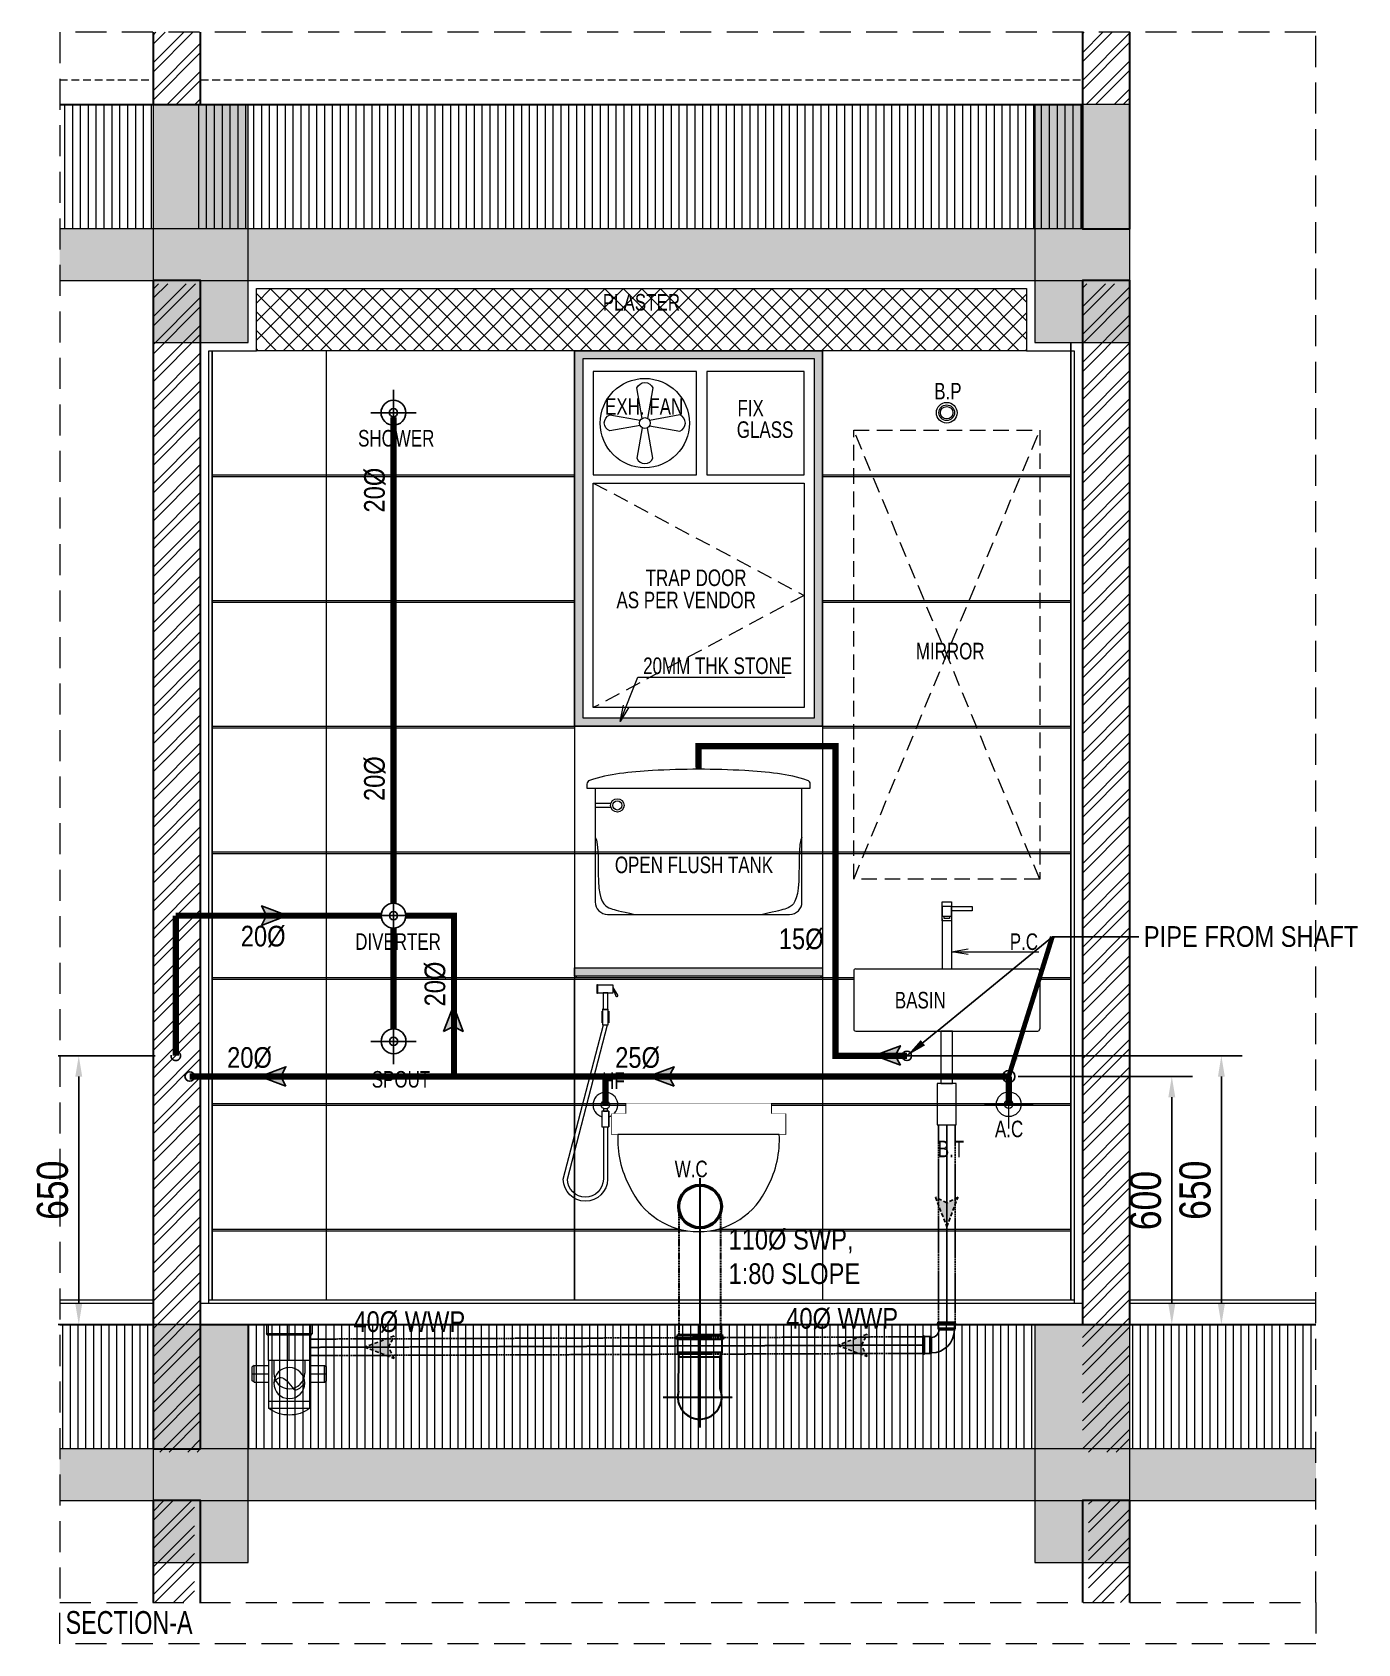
# Model space of a CAD drawing. Header units: inches. Extents: x 899679 to 12882928, y -3363313 to 527800.
# Drawn here: x 991985 to 995190, y 508897 to 512793 of the extents above; entities that cross this region are included whole.
import ezdxf
from ezdxf.enums import TextEntityAlignment as Align

# ---------------------------------------------------------------- set-up
doc = ezdxf.new("R2010")
doc.units = ezdxf.units.IN
doc.header["$LTSCALE"] = 150
for name, pattern in [('CENTER', [2, 1.25, -0.25, 0.25, -0.25]), ('DASHED2', [0.375, 0.25, -0.125]), ('HIDDEN', [0.375, 0.25, -0.125]), ('HIDDEN2', [0.1875, 0.125, -0.0625])]:
    doc.linetypes.add(name, pattern=pattern)
for name, color, linetype, lineweight in [('DOTTED LINE-MSA', 3, 'HIDDEN2', 13), ('FILING-MSA', 253, 'Continuous', 9), ('g-dot', 8, 'HIDDEN', 9), ('g-ele-02', 8, 'Continuous', 9), ('g-ele-03', 8, 'Continuous', 5), ('g-ele02', 8, 'Continuous', 9), ('g-r.c.c', 8, 'Continuous', 15), ('g-text', 8, 'Continuous', 9), ('g-wall', 8, 'Continuous', 30), ('P.FIXTURE-MSA', 8, 'Continuous', 5), ('P_SOIL WASTE PIPE', 6, 'DASHED2', 30), ('P_SW PIPE', 6, 'Continuous', 9), ('P_Water Supply Downtake pipe', 3, 'Continuous', 25), ('P_WW PIPE', 4, 'Continuous', 9), ('PLASTER', 3, 'Continuous', 9), ('SHEET', 7, 'Continuous', 13), ('TILE', 8, 'Continuous', 13), ('WALL HATCH-MSA', 251, 'Continuous', 9), ('WALL TILE', 250, 'Continuous', 13)]:
    doc.layers.add(name, color=color, linetype=linetype, lineweight=lineweight)
for name, color, linetype in [('g-sol250', 8, 'Continuous'), ('P_DETAIL', 7, 'Continuous'), ('P_DIM', 222, 'Continuous'), ('P_DOMESTIC GRAVITY PIPE', 3, 'Continuous'), ('P_FLUSHING GRAVITY PIPE', 150, 'Continuous'), ('P_HOT WATER PIPE', 1, 'HIDDEN'), ('P_WASTE WATER PIPE', 4, 'DASHED2'), ('R.C.C HATCH-MSA', 250, 'Continuous'), ('TILE HATCH', 253, 'Continuous'), ('TILE SECTION', 152, 'Continuous')]:
    doc.layers.add(name, color=color, linetype=linetype)
doc.styles.add('AR', font='swisscl.ttf')
doc.styles.add('ARIAL', font='swisscl.ttf')
doc.styles.add('arial unicode', font='swisscl.ttf', dxfattribs={"height": 165})
doc.styles.add('PLUMBING TEXT', font='ARIALN.TTF')
doc.dimstyles.new('75', dxfattribs={"dimtxt": 115, "dimasz": 50, "dimexe": 75, "dimexo": 0, "dimgap": 25, "dimtad": 1, "dimdec": 0, "dimzin": 0, "dimdsep": 46, "dimtxsty": 'ARIAL', "dimblk": 'ARCHTICK', "dimcen": 0.09, "dimdle": 75, "dimclrd": 256, "dimclre": 256, "dimclrt": 256, "dimadec": 0, "dimazin": 0, "dimtfac": 1, "dimtdec": 0, "dimtofl": 0, "dimtmove": 1, "dimatfit": 0, "dimfxl": 1, "dimtolj": 1, "dimtzin": 0, "dimlwd": -1, "dimlwe": -1, "dimarcsym": 0})
doc.dimstyles.new('PLUMBING DIM', dxfattribs={"dimscale": 50, "dimtxt": 1.5, "dimasz": 1, "dimexe": 1, "dimexo": 1, "dimgap": 0.5, "dimtad": 1, "dimdec": 1, "dimtxsty": 'PLUMBING TEXT', "dimcen": 1, "dimdle": 50, "dimclrd": 256, "dimclre": 256, "dimclrt": 256, "dimadec": 0, "dimazin": 0, "dimtfac": 1, "dimtdec": 1, "dimtmove": 0, "dimatfit": 3, "dimfxl": 50, "dimlwd": -1, "dimlwe": -1, "dimarcsym": 1})
pattern_1 = [(45, (-994118.783, -545364.953), (-33.6759605, 33.6759605), []), (45, (-994096.333, -545364.953), (-33.6759605, 33.6759605), [])]
pattern_2 = [(90, (-1040666.823, -681831.016), (-18.75, 0), [])]

# ---------------------------------------------------------------- blocks, each defined once
blk = doc.blocks.new('_ArchTick')
at = {"color": 0, "linetype": 'ByBlock', "const_width": 0.15}
blk.add_lwpolyline([(-0.5, -0.5), (0.5, 0.5)], dxfattribs=at)
blk = doc.blocks.new('fsfsfsfsf')
at = {"ltscale": 150}
for p, q in [((6903525.9, -4182669.8), (6903525.9, -4182707.2)), ((6903525.9, -4182669.8), (6903525.9, -4182707.2)), ((6903543.2, -4182669.8), (6903543.2, -4182707.2)), ((6903543.2, -4182669.8), (6903543.2, -4182707.2))]:
    blk.add_line(p, q, dxfattribs=at)
at = {"ltscale": 150, "elevation": 0}
for points in [[(6903515.8, -4182364), (6903514.1, -4182364), (6903514.1, -4182383.9), (6903515.8, -4182383.9)], [(6903515.8, -4182364.6), (6903515.8, -4182383.4), (6903553.3, -4182383.4), (6903553.3, -4182364.6)], [(6903541.6, -4182423.3), (6903527.5, -4182423.3), (6903527.5, -4182460.8), (6903541.6, -4182460.8)], [(6903525.9, -4182707.2), (6903543.2, -4182707.2), (6903543.2, -4182669.8), (6903525.9, -4182669.8)]]:
    blk.add_lwpolyline(points, close=True, dxfattribs=at)
for points in [[(6903540.2, -4182383.4), (6903528.9, -4182383.4), (6903528.9, -4182421.1, -0.197837), (6903527.5, -4182423.3), (6903541.6, -4182423.3, -0.197837), (6903540.2, -4182421.1)], [(6903553.3, -4182370.7), (6903553.3, -4182374), (6903559.7, -4182391.1, 0.998403), (6903564.5, -4182389.3)], [(6903539.6, -4182645.4, 0.267949), (6903529.6, -4182645.4), (6903529.6, -4182638.3), (6903539.6, -4182638.3)], [(6903539.6, -4182662.7, -0.267949), (6903529.6, -4182662.7), (6903529.6, -4182669.8), (6903539.6, -4182669.8)]]:
    blk.add_lwpolyline(points, format="xyb", close=True, dxfattribs=at)
for points in [[(6903525.9, -4182428), (6903525.9, -4182456.1)], [(6903543.2, -4182428), (6903543.2, -4182456.1)]]:
    blk.add_lwpolyline(points, dxfattribs=at)
for points in [[(6903539.6, -4182707.2), (6903539.6, -4182834.3, -0.990649), (6903432.6, -4182834.3), (6903529.6, -4182460.8)], [(6903529.6, -4182707.2), (6903529.6, -4182834.3, -0.988497), (6903442.6, -4182834.3), (6903539.6, -4182460.8)]]:
    blk.add_lwpolyline(points, format="xyb", dxfattribs=at)
at = {"ltscale": 150}
blk.add_circle((6903534.6, -4182654.1), 10, dxfattribs=at)
blk.add_arc((6903534.6, -4182654.1), 30, 286.7464, 253.2536, dxfattribs=at)
blk = doc.blocks.new('W.C')
at = {"ltscale": 600}
for points in [[(0, 0), (420, 0), (420, -50), (0, -50)], [(35, 25), (385, 25), (385, 0), (35, 0)]]:
    blk.add_lwpolyline(points, close=True, dxfattribs=at)
blk.add_wipeout([(35, 25), (385, 25), (385, 0), (35, 0)], dxfattribs=at)
blk.add_wipeout([(0, 0), (420, 0), (420, -50), (0, -50)], dxfattribs=at)
blk.add_lwpolyline([(377, -176, 0.138278), (405, -50), (15, -50, 0.138349), (43, -176, 0.652915)], format="xyb", close=True, dxfattribs=at)
blk = doc.blocks.new('BC')
at = {"ltscale": 100}
for p, q in [((0, -55), (0, 55)), ((-55, 0), (55, 0))]:
    blk.add_line(p, q, dxfattribs=at)
at = {"ltscale": 150}
for radius in [30, 10]:
    blk.add_circle((0, 0), radius, dxfattribs=at)
blk = doc.blocks.new('G$C59D45CD7')
at = {"layer": 'P.FIXTURE-MSA'}
for p, q in [((150, -385.9, 88.8), (150, -268.1, 88.8)), ((209.1, -327, 88.8), (90.9, -327, 88.8))]:
    blk.add_line(p, q, dxfattribs=at)
for points in [[(11.4, 116.5), (-11.4, 116.5), (-11.4, 162.1), (11.4, 162.1)], [(-11.4, 127.9), (11.4, 127.9), (11.4, 150.7), (-11.4, 150.7)], [(6.4, 127.9), (6.4, 122.2), (-6.4, 122.2), (-6.4, 127.9)], [(11.4, 150.7), (61.4, 150.7), (61.4, 140.7), (11.4, 140.7)]]:
    blk.add_lwpolyline(points, close=True, dxfattribs=at)
at = {"layer": 'P.FIXTURE-MSA', "elevation": 0}
blk.add_lwpolyline([(22.8, -277), (-22.8, -277), (-22.8, -377), (22.8, -377)], close=True, dxfattribs=at)
at = {"layer": 'P.FIXTURE-MSA'}
for radius in [30, 10]:
    blk.add_circle((150, -327, 88.8), radius, dxfattribs=at)
blk.add_wipeout([(-220, 0), (220, 0), (225, -5), (225, -145), (220, -150), (-220, -150), (-225, -145), (-225, -5)]).dxf.layer = 'P.FIXTURE-MSA'
for p, q in [((-11.4, 121.1), (-11.4, 0, 0)), ((11.4, 121.1), (11.4, 0, 0)), ((-220, 0), (220, 0)), ((-225, -5), (-225, -145)), ((225, -5), (225, -145)), ((-220, -150), (220, -150))]:
    blk.add_line(p, q, dxfattribs=at)
blk.add_lwpolyline([(-14.2, -277), (14.2, -277), (14.2, -150), (-14.2, -150)], close=True, dxfattribs=at)
for centre, start, end in [((-220, -5), 90, 180), ((220, -5), 0, 90), ((-220, -145), 180, 270), ((220, -145), 270, 0)]:
    blk.add_arc(centre, 5, start, end, dxfattribs=at)
blk = doc.blocks.new('A$C4626e72a')
at = {"layer": 'P.FIXTURE-MSA'}
for p, q in [((0, 315), (0, 305)), ((540, 305), (540, 315)), ((0, 305), (20, 305)), ((20, 305), (520, 305)), ((20, 305), (20, 30)), ((520, 305), (540, 305)), ((520, 30), (520, 305)), ((20, 269.1), (58.2, 269.1)), ((20, 258.9), (58, 258.9)), ((20, 186.6), (23.1, 180.1)), ((23.1, 180.1), (25.1, 168.9)), ((25.1, 168.9), (26.3, 153.9)), ((514.9, 168.9), (513.7, 153.9)), ((516.9, 180.1), (514.9, 168.9)), ((520, 186.6), (516.9, 180.1)), ((26.3, 153.9), (26.8, 136.4)), ((26.8, 136.4), (27.1, 117.5)), ((27.1, 117.5), (27.4, 98.4)), ((512.9, 117.5), (512.6, 98.4)), ((513.2, 136.4), (512.9, 117.5)), ((513.7, 153.9), (513.2, 136.4)), ((27.4, 98.4), (28, 80.1)), ((28, 80.1), (29.1, 63.8)), ((512, 80.1), (510.9, 63.8)), ((512.6, 98.4), (512, 80.1)), ((29.1, 63.8), (31.1, 50.5)), ((31.1, 50.5), (33.7, 39.9)), ((33.7, 39.9), (37, 31.8)), ((506.3, 39.9), (503, 31.8)), ((508.9, 50.5), (506.3, 39.9)), ((510.9, 63.8), (508.9, 50.5)), ((37, 31.8), (40.7, 25.7)), ((40.7, 25.7), (44.7, 21.3)), ((44.7, 21.3), (49, 18.1)), ((49, 18.1), (53.3, 15.9)), ((50, 0), (65, 0)), ((50, 0), (190, 0)), ((53.3, 15.9), (57.5, 14.3)), ((57.5, 14.3), (61.7, 12.8)), ((61.7, 12.8), (66, 11.5)), ((66, 11.5), (70.8, 10.1)), ((70.8, 10.1), (76.5, 8.6)), ((76.5, 8.6), (83.5, 7)), ((83.5, 7), (92.1, 5.1)), ((92.1, 5.1), (102.6, 2.8)), ((102.6, 2.8), (115.4, 0)), ((190, 0), (350, 0)), ((350, 0), (490, 0)), ((437.4, 2.8), (424.6, 0)), ((447.9, 5.1), (437.4, 2.8)), ((456.5, 7), (447.9, 5.1)), ((463.5, 8.6), (456.5, 7)), ((469.2, 10.1), (463.5, 8.6)), ((474, 11.5), (469.2, 10.1)), ((478.3, 12.8), (474, 11.5)), ((475, 0), (490, 0)), ((482.5, 14.3), (478.3, 12.8)), ((486.7, 15.9), (482.5, 14.3)), ((491, 18.1), (486.7, 15.9)), ((495.3, 21.3), (491, 18.1)), ((499.3, 25.7), (495.3, 21.3)), ((503, 31.8), (499.3, 25.7))]:
    blk.add_line(p, q, dxfattribs=at)
for radius in [16.2, 11.2]:
    blk.add_circle((73.5, 263.6), radius, dxfattribs=at)
for centre, radius, start, end in [((270, -1684.1), 2034.9, 90, 93.1449), ((270, -1684.1), 2034.9, 86.8551, 90), ((9.5, 315), 9.5, 107.7568, 180), ((134, -73.8), 417.8, 97.5559, 107.7568), ((215.1, -685.3), 1034.6, 93.1449, 97.5559), ((324.9, -685.3), 1034.6, 82.4441, 86.8551), ((406, -73.8), 417.8, 72.2432, 82.4441), ((530.5, 315), 9.5, 0, 72.2432), ((50, 30), 30, 180, 270), ((490, 30), 30, 270, 0)]:
    blk.add_arc(centre, radius, start, end, dxfattribs=at)
blk = doc.blocks.new('A$C57897967')
at = {"layer": 'P_SOIL WASTE PIPE', "linetype": 'ByBlock', "ltscale": 5}
for radius in [53.1, 50]:
    blk.add_circle((-0.4, 86.6), radius, dxfattribs=at)
blk = doc.blocks.new('A$Cbf753517')
at = {"layer": 'P_SOIL WASTE PIPE', "linetype": 'Continuous'}
for p, q in [((-53.6, 0), (53.6, 0)), ((-53.6, -3.5), (-53.6, 0)), ((53.6, 0), (53.6, -3.6)), ((53.6, -3.6), (-53.6, -3.5)), ((-53.6, -43.6), (-53.6, -11.8)), ((53.3, -11.8), (-53.6, -11.8)), ((53.3, -11.8), (53.3, -43.7)), ((-49.1, -54.4), (-53.6, -43.6)), ((53.3, -43.7), (-53.6, -43.6)), ((47.7, -54.4), (-49.1, -54.4)), ((53.3, -43.7), (47.7, -54.4))]:
    blk.add_line(p, q, dxfattribs=at)
at = {"layer": 'P_SOIL WASTE PIPE', "linetype": 'Continuous', "ltscale": 200}
for p, q in [((-51.4, -137.2, 0), (-50.7, -50.5, 0)), ((48.7, -130.7, 0), (49.3, -51.4, 0))]:
    blk.add_line(p, q, dxfattribs=at)
at = {"layer": 'P_SOIL WASTE PIPE', "linetype": 'CENTER', "ltscale": 0.005}
blk.add_line((-89.1, -151.7, 0), (78.7, -151.7, 0), dxfattribs=at)
at = {"layer": 'P_SOIL WASTE PIPE', "linetype": 'Continuous', "ltscale": 5}
blk.add_arc((-0.2, -151.5), 53.1, 164.38, 23.0126, dxfattribs=at)
at = {"layer": 'P_SOIL WASTE PIPE', "linetype": 'Continuous', "extrusion": (0, 0, -1)}
for centre, major_axis, start_param, end_param in [((-53.5, -7.7), (2.92, 2.92), 2.381418, 5.473269), ((53.2, -7.7), (2.93, 2.93), -0.685986, 2.33047)]:
    blk.add_ellipse(centre, major_axis=major_axis, ratio=1, start_param=start_param, end_param=end_param, dxfattribs=at)
blk = doc.blocks.new('WASTE WATER ARROW')
at = {"layer": 'P_WASTE WATER PIPE', "ltscale": 0.025}
blk.add_hatch(color=256, dxfattribs=at).paths.add_polyline_path([(481737.16, -256822.52), (481729.92, -256825.26), (481737.16, -256828), (481735.75, -256825.26)])
at = {"layer": 'P_WASTE WATER PIPE', "color": 7, "linetype": 'ByBlock', "ltscale": 0.025}
blk.add_lwpolyline([(481737.16, -256822.52), (481729.92, -256825.26), (481737.16, -256828), (481735.75, -256825.26)], close=True, dxfattribs=at)
blk = doc.blocks.new('ARR')
at = {"ltscale": 0.025}
h = blk.add_hatch(color=256, dxfattribs=at)
edge = h.paths.add_edge_path()
edge.add_line((249, 94), (0, 0))
edge.add_line((0, 0), (249, -94))
edge.add_line((249, -94), (200, 0))
edge.add_line((200, 0), (249, 94))
at = {"color": 7, "linetype": 'Continuous', "ltscale": 0.025}
blk.add_lwpolyline([(249, 94), (0, 0), (249, -94), (200, 0)], close=True, dxfattribs=at)
blk = doc.blocks.new('*D136')
at = {"layer": 'Defpoints', "color": 0, "transparency": 16777216}
for p in [(992331.7, 510318.2, 0), (992097.1, 509668.2), (992479, 509668.2, 0)]:
    blk.add_point(p, dxfattribs=at)
at = {"layer": 'P_DIM', "transparency": 16777216}
for p, q in [((992281.7, 510318.2), (992047.1, 510318.2)), ((992097.1, 510268.2), (992097.1, 509718.2)), ((992429, 509668.2), (992047.1, 509668.2))]:
    blk.add_line(p, q, dxfattribs=at)
for points in [[(992088.8, 510268.2), (992105.4, 510268.2), (992097.1, 510318.2)], [(992088.8, 509718.2), (992105.4, 509718.2), (992097.1, 509668.2)]]:
    blk.add_solid(points, dxfattribs=at)
at = {"layer": 'P_DIM', "transparency": 16777216, "insert": (992033.8, 509993.2), "char_height": 75, "attachment_point": 5, "rotation": 90, "style": 'PLUMBING TEXT'}
blk.add_mtext('650', dxfattribs=at)
blk = doc.blocks.new('*D137')
at = {"layer": 'Defpoints', "color": 0, "transparency": 16777216}
for p in [(994318.8, 510268.2, 0), (994472.5, 509668.2, 0), (994740.3, 509668.2)]:
    blk.add_point(p, dxfattribs=at)
at = {"layer": 'P_DIM', "transparency": 16777216}
for p, q in [((994368.8, 510268.2), (994790.3, 510268.2)), ((994740.3, 510218.2), (994740.3, 509718.2)), ((994522.5, 509668.2), (994790.3, 509668.2))]:
    blk.add_line(p, q, dxfattribs=at)
for points in [[(994732, 510218.2), (994748.6, 510218.2), (994740.3, 510268.2)], [(994732, 509718.2), (994748.6, 509718.2), (994740.3, 509668.2)]]:
    blk.add_solid(points, dxfattribs=at)
at = {"layer": 'P_DIM', "transparency": 16777216, "insert": (994677, 509968.2), "char_height": 75, "attachment_point": 5, "rotation": 90, "style": 'PLUMBING TEXT'}
blk.add_mtext('600', dxfattribs=at)
blk = doc.blocks.new('*D138')
at = {"layer": 'Defpoints', "color": 0, "transparency": 16777216}
for p in [(994020, 510318.2, 0), (994418, 509668.2, 0), (994860.2, 509668.2)]:
    blk.add_point(p, dxfattribs=at)
at = {"layer": 'P_DIM', "transparency": 16777216}
for p, q in [((994070, 510318.2), (994910.2, 510318.2)), ((994860.2, 510268.2), (994860.2, 509718.2)), ((994468, 509668.2), (994910.2, 509668.2))]:
    blk.add_line(p, q, dxfattribs=at)
for points in [[(994851.9, 510268.2), (994868.5, 510268.2), (994860.2, 510318.2)], [(994851.9, 509718.2), (994868.5, 509718.2), (994860.2, 509668.2)]]:
    blk.add_solid(points, dxfattribs=at)
at = {"layer": 'P_DIM', "transparency": 16777216, "insert": (994796.9, 509993.2), "char_height": 75, "attachment_point": 5, "rotation": 90, "style": 'PLUMBING TEXT'}
blk.add_mtext('650', dxfattribs=at)
blk = doc.blocks.new('MULTI FLOOR TRAP 75 DIA-1')
for p, q in [((-85, 42.5), (-90, 39.5)), ((-90, 5.5), (-90, 39.5)), ((-50, 42.5), (-85, 42.5)), ((-85, 2.5), (-85, 42.5)), ((-50, -61), (-50, 54.5)), ((-50, 54.5), (50, 54.5)), ((50, 54.5), (50, -61)), ((85, 42.5), (50, 42.5)), ((85, 2.5), (85, 42.5)), ((85, 42.5), (90, 39.5)), ((90, 5.5), (90, 39.5)), ((-85, 2.5), (-90, 5.5)), ((-50, 2.5), (-85, 2.5)), ((85, 2.5), (50, 2.5)), ((85, 2.5), (90, 5.5)), ((50, -43.7), (-50, -43.7)), ((-50, -61), (50, -61))]:
    blk.add_line(p, q)
at = {"linetype": 'CENTER'}
for p, q in [((-50, 22.5), (-90, 22.5)), ((90, 22.5), (50, 22.5))]:
    blk.add_line(p, q, dxfattribs=at)
blk.add_circle((0, 0), 37.5)
blk.add_arc((0, 7.1), 84.4, 233.691, 306.309)
blk.add_spline([(37.5, 0), (25.3, 13.2), (0.9, 0), (-14.1, -15.9), (-37.5, 0)], degree=3)
blk = doc.blocks.new('A$Ca977bdf2')
at = {"layer": 'P_WW PIPE'}
for p, q in [((55, 0, 0), (-55, 0, 0)), ((0, -86.9, 0), (0, 0)), ((50, -86.9, 0), (50, 0)), ((55, 0, 0), (55, -22.1, 0)), ((-55, 0, 0), (-55, -22.1, 0)), ((55, -22.1, 0), (-55, -22.1, 0)), ((-53.2, -25.1, 0), (-55, -22.1, 0)), ((53.2, -25.1, 0), (-53.2, -25.1, 0)), ((-50, -86.9, 0), (-50, 0)), ((53.2, -25.1, 0), (55, -22.1, 0)), ((-37.5, -87.8), (-37.5, -117.3)), ((37.5, -87.8), (37.5, -117.3))]:
    blk.add_line(p, q, dxfattribs=at)
blk.add_arc((0, -117.3), 37.5, 180, 0, dxfattribs=at)
at = {"layer": 'P_WW PIPE', "xscale": -1}
blk.add_blockref('MULTI FLOOR TRAP 75 DIA-1', (0, -141.4), dxfattribs=at)
blk = doc.blocks.new('G$C2FB57038')
at = {"layer": 'FILING-MSA'}
h = blk.add_hatch(dxfattribs=at)
h.set_pattern_fill('ANSI31', color=251, scale=6, angle=45)
h.set_pattern_definition([(90, (-914936.927, -545364.953), (-19.05, 0), [])])
h.paths.add_polyline_path([(2487.7, -175), (325.5, -175), (325.5, -475), (2487.7, -475)])
h.paths.add_polyline_path([(0, -175), (0, -475), (225.5, -475), (225.5, -175)])
h = blk.add_hatch(dxfattribs=at)
h.set_pattern_fill('ANSI31', color=251, scale=150, angle=45)
h.set_pattern_definition(pattern_2)
h.paths.add_polyline_path([(0, -3125), (0, -3425), (225.5, -3425), (225.5, -3125)])
h = blk.add_hatch(dxfattribs=at)
h.set_pattern_fill('ANSI31', color=251, scale=150, angle=45)
h.set_pattern_definition(pattern_2)
h.paths.add_polyline_path([(2357.7, -3425), (2357.7, -3125), (455.5, -3125), (455.5, -3425)])
h.paths.add_polyline_path([(3037.7, -3425), (3037.7, -3125), (2587.7, -3125), (2587.7, -3425)])
at = {"layer": 'g-sol250'}
h = blk.add_hatch(color=251, dxfattribs=at)
h.dxf.hatch_style = 1
h.paths.add_polyline_path([(1844.7, -770), (1244.7, -770), (1244.7, -1678), (1844.7, -1678)])
h.paths.add_polyline_path([(1824.7, -790), (1264.7, -790), (1264.7, -1658), (1824.7, -1658)], flags=16)
h = blk.add_hatch(color=251, dxfattribs=at)
h.dxf.hatch_style = 1
h.paths.add_polyline_path([(1844.7, -2282), (1244.7, -2282), (1244.7, -2262), (1844.7, -2262)])
at = {"layer": 'R.C.C HATCH-MSA'}
h = blk.add_hatch(color=251, dxfattribs=at)
h.dxf.hatch_style = 1
h.paths.add_polyline_path([(225.5, -750), (455.5, -750), (455.5, -175), (225.5, -175)])
h.paths.add_polyline_path([(2357.7, -750), (2587.7, -750), (2587.7, -175), (2357.7, -175)])
h = blk.add_hatch(color=251, dxfattribs=at)
h.dxf.hatch_style = 1
h.paths.add_polyline_path([(0, -3425), (0, -3550), (3037.7, -3550), (3037.7, -3425)])
h.paths.add_polyline_path([(0, -475), (0, -600), (2587.7, -600), (2587.7, -475)])
h = blk.add_hatch(color=251, dxfattribs=at)
h.dxf.hatch_style = 1
h.paths.add_polyline_path([(225.5, -3700), (455.5, -3700), (455.5, -3125), (225.5, -3125)])
h.paths.add_polyline_path([(2357.7, -3700), (2587.7, -3700), (2587.7, -3125), (2357.7, -3125)])
at = {"layer": 'TILE HATCH'}
h = blk.add_hatch(dxfattribs=at)
h.set_pattern_fill('ANSI37', color=251, scale=10, angle=180)
h.set_pattern_definition([(225, (-994118.783, -545364.953), (22.4506403, -22.4506403), []), (315, (-994118.783, -545364.953), (22.4506403, 22.4506403), [])])
h.paths.add_polyline_path([(2337.7, -770), (2337.7, -620), (475.5, -620), (475.5, -770)])
at = {"layer": 'WALL HATCH-MSA'}
h = blk.add_hatch(dxfattribs=at)
h.set_pattern_fill('ANSI32', color=251, scale=5)
h.set_pattern_definition(pattern_1)
h.paths.add_polyline_path([(340.5, 0), (225.5, 0), (225.5, -175), (340.5, -175)])
h.paths.add_polyline_path([(2587.7, 0), (2472.7, 0), (2472.7, -175), (2587.7, -175)])
h = blk.add_hatch(dxfattribs=at)
h.set_pattern_fill('ANSI32', color=251, scale=5)
h.set_pattern_definition([(45, (-994118.783, -545372.953), (-33.6759605, 33.6759605), []), (45, (-994096.333, -545372.953), (-33.6759605, 33.6759605), [])])
h.paths.add_polyline_path([(340.5, -3433), (340.5, -608), (225.5, -608), (225.5, -3433)])
h.paths.add_polyline_path([(2587.7, -3433), (2587.7, -608), (2472.7, -608), (2472.7, -3433)])
h = blk.add_hatch(dxfattribs=at)
h.set_pattern_fill('ANSI32', color=251, scale=5)
h.set_pattern_definition(pattern_1)
h.paths.add_polyline_path([(225.5, -3796.6), (325.5, -3796.6), (325.5, -3550), (225.5, -3550)])
h.paths.add_polyline_path([(2487.7, -3796.6), (2587.7, -3796.6), (2587.7, -3550), (2487.7, -3550)])
at = {"layer": 'DOTTED LINE-MSA', "color": 251}
for p, q in [((0, -115), (225.5, -115)), ((340.5, -115), (2472.7, -115))]:
    blk.add_line(p, q, dxfattribs=at)
at = {"layer": 'g-dot', "color": 251}
for p, q in [((1919.7, -2048, -88.7), (2369.7, -962, -88.7)), ((2369.7, -2048, -88.7), (1919.7, -962, -88.7))]:
    blk.add_line(p, q, dxfattribs=at)
at = {"layer": 'g-dot', "color": 251, "elevation": -88.7}
blk.add_lwpolyline([(2369.7, -2048), (1919.7, -2048), (1919.7, -962), (2369.7, -962)], close=True, dxfattribs=at)
blk.add_lwpolyline([(1289.7, -1090), (1799.7, -1361.6), (1289.7, -1633.1)], dxfattribs=at)
at = {"layer": 'g-ele-02', "color": 251, "ltscale": 100}
for points in [[(1844.7, -770), (1244.7, -770), (1244.7, -1678), (1844.7, -1678)], [(1824.7, -790), (1264.7, -790), (1264.7, -1658), (1824.7, -1658)]]:
    blk.add_lwpolyline(points, close=True, dxfattribs=at)
at = {"layer": 'g-ele-03', "color": 251, "ltscale": 750, "elevation": -88.7}
for points in [[(1539.8, -820), (1289.7, -820), (1289.7, -1070), (1539.8, -1070)], [(1799.7, -820), (1564.8, -820), (1564.8, -1070), (1799.7, -1070)], [(1799.7, -1633.1), (1289.7, -1633.1), (1289.7, -1090), (1799.7, -1090)]]:
    blk.add_lwpolyline(points, close=True, dxfattribs=at)
at = {"layer": 'g-ele-03', "color": 251, "elevation": -88.7}
for points in [[(1408.2, -933.7), (1395.2, -860.2, -0.666667), (1434.3, -860.2), (1421.3, -933.7)], [(1403.2, -951.2), (1329.7, -964.2, -0.666667), (1329.7, -925.1), (1403.2, -938.1)], [(1426.1, -951.6), (1499.6, -964.6, 0.666667), (1499.6, -925.4), (1426.1, -938.5)], [(1408.2, -956.3), (1395.2, -1029.9, 0.666667), (1434.3, -1029.9), (1421.3, -956.3)]]:
    blk.add_lwpolyline(points, format="xyb", dxfattribs=at)
at = {"layer": 'g-ele-03', "color": 251}
for radius in [107.9, 13.1]:
    blk.add_circle((1414.8, -945, -88.7), radius, dxfattribs=at)
at = {"layer": 'g-ele02', "color": 251}
blk.add_lwpolyline([(2337.7, -770), (475.5, -770)], dxfattribs=at)
at = {"layer": 'g-ele02', "color": 251, "elevation": -88.7}
blk.add_lwpolyline([(1244.7, -770), (1844.7, -770), (1844.7, -1678), (1244.7, -1678)], close=True, dxfattribs=at)
at = {"layer": 'g-r.c.c', "color": 251}
for points in [[(225.5, -750), (455.5, -750), (455.5, -175), (225.5, -175)], [(2357.7, -750), (2587.7, -750), (2587.7, -175), (2357.7, -175)], [(225.5, -3700), (455.5, -3700), (455.5, -3125), (225.5, -3125)], [(2357.7, -3700), (2587.7, -3700), (2587.7, -3125), (2357.7, -3125)]]:
    blk.add_lwpolyline(points, close=True, dxfattribs=at)
for points in [[(0, -600), (2587.7, -600), (2587.7, -475), (0, -475)], [(3037.7, -3425), (0, -3425)], [(0, -3550), (3037.7, -3550)]]:
    blk.add_lwpolyline(points, dxfattribs=at)
at = {"layer": 'g-wall', "color": 251}
for p, q in [((0, -175), (225.5, -175)), ((340.5, -175), (2472.7, -175)), ((0, -3125, 0), (225.5, -3125)), ((340.5, -3125), (2472.7, -3125)), ((2587.7, -3125), (3037.7, -3125))]:
    blk.add_line(p, q, dxfattribs=at)
for points in [[(225.5, 0), (225.5, -175), (340.5, -175), (340.5, 0)], [(2472.7, 0), (2472.7, -475), (2587.7, -475), (2587.7, 0)], [(340.5, -3796.6), (340.5, -3550), (225.5, -3550), (225.5, -3796.6)], [(2587.7, -3796.6), (2587.7, -3550), (2472.7, -3550), (2472.7, -3796.6)]]:
    blk.add_lwpolyline(points, dxfattribs=at)
for points in [[(340.5, -3425), (340.5, -600), (225.5, -600), (225.5, -3425)], [(2587.7, -3125), (2587.7, -600), (2472.7, -600), (2472.7, -3125)]]:
    blk.add_lwpolyline(points, close=True, dxfattribs=at)
at = {"layer": 'P.FIXTURE-MSA', "color": 251}
for radius in [25, 19, 15]:
    blk.add_circle((2144.7, -920, 0), radius, dxfattribs=at)
at = {"layer": 'PLASTER', "color": 251}
blk.add_lwpolyline([(360.5, -3073), (360.5, -770), (475.5, -770), (475.5, -620), (2337.7, -620), (2337.7, -770), (2452.7, -770), (2452.7, -3073)], dxfattribs=at)
at = {"layer": 'SHEET', "color": 251, "linetype": 'HIDDEN', "ltscale": 2}
for points in [[(0, -3796.6), (3037.7, -3796.6), (3037.7, 0), (0, 0)], [(0, -3796.6), (3037.7, -3796.6), (3037.7, -3896.6), (0, -3896.6)]]:
    blk.add_lwpolyline(points, close=True, dxfattribs=at)
at = {"layer": 'TILE', "color": 251}
for p, q in [((0, -3065, 0), (225.5, -3065)), ((0, -3073, 0), (225.5, -3073)), ((340.5, -3073), (2472.7, -3073)), ((360.5, -3065), (2452.7, -3065)), ((2587.7, -3065), (3037.7, -3065)), ((2587.7, -3073), (3037.7, -3073))]:
    blk.add_line(p, q, dxfattribs=at)
at = {"layer": 'TILE SECTION', "color": 251}
blk.add_line((1739.7, -769.9, -88.7), (1739.7, -769.9, -88.7), dxfattribs=at)
blk.add_line((1739.7, -769.9, -88.7), (1739.7, -769.9, -88.7), dxfattribs=at)
for points in [[(368.5, -3065), (368.5, -770)], [(2444.7, -3065), (2444.7, -750)]]:
    blk.add_lwpolyline(points, dxfattribs=at)
at = {"layer": 'WALL TILE', "color": 251}
for p, q in [((368.5, -1070), (1244.7, -1070)), ((368.5, -1074), (1244.7, -1074)), ((1844.7, -1070), (2444.7, -1070)), ((1844.7, -1074), (2444.7, -1074)), ((368.5, -1374), (1244.7, -1374)), ((368.5, -1378), (1244.7, -1378)), ((1844.7, -1374), (2444.7, -1374)), ((1844.7, -1378), (2444.7, -1378)), ((368.5, -1678), (1244.7, -1678)), ((368.5, -1682), (1244.7, -1682)), ((1844.7, -1678), (2444.7, -1678)), ((1844.7, -1682), (2444.7, -1682)), ((368.5, -1982), (2444.7, -1982)), ((368.5, -1986), (2444.7, -1986)), ((368.5, -2286), (1919.8, -2286)), ((368.5, -2290), (1919.8, -2290)), ((2369.8, -2286), (2444.7, -2286)), ((2369.8, -2290), (2444.7, -2290)), ((368.5, -2590), (1369.8, -2590)), ((368.5, -2594), (1369.8, -2594)), ((1719.8, -2590), (2444.7, -2590)), ((1719.8, -2594), (2444.7, -2594)), ((368.5, -2894), (1498.1, -2894)), ((368.5, -2898), (1517.3, -2898)), ((1572.3, -2898), (2444.7, -2898)), ((1591.5, -2894), (2444.7, -2894))]:
    blk.add_line(p, q, dxfattribs=at)
at = {"layer": 'WALL TILE', "color": 251, "elevation": -88.7}
blk.add_lwpolyline([(644.7, -3065), (644.7, -770)], dxfattribs=at)
at = {"layer": 'WALL TILE', "color": 251}
for points in [[(1244.7, -1678), (1244.7, -3065)], [(1844.7, -1678), (1844.7, -3065)]]:
    blk.add_lwpolyline(points, dxfattribs=at)
for points in [[(1844.7, -2282), (1244.7, -2282), (1244.7, -2262), (1844.7, -2262)], [(1840.7, -2282), (1248.7, -2282), (1248.7, -2286), (1840.7, -2286)]]:
    blk.add_lwpolyline(points, close=True, dxfattribs=at)
at = {"color": 251}
for name, p in [('BC', (806.8, -920)), ('A$C4626e72a', (1274.7, -2133)), ('BC', (806.9, -2136)), ('BC', (807.1, -2440))]:
    blk.add_blockref(name, p, dxfattribs=at)
at = {"layer": 'P.FIXTURE-MSA', "color": 251}
blk.add_blockref('fsfsfsfsf', (-6902215.2, 4180060.7, -88.7), dxfattribs=at)
at = {"layer": 'g-text', "color": 251, "style": 'arial unicode'}
for s, height, p in [('PLASTER', 40, (1313, -673, 0)), ('B.P', 40, (2114.5, -888, 0)), ('EXH. FAN', 40, (1318.5, -924.9, -88.7)), ('FIX ', 40, (1638.7, -928.9, -88.7)), ('SHOWER', 40, (721.3, -1001.7, 0)), ('TRAP DOOR', 40, (1416.8, -1339.1, -177.5)), ('AS PER VENDOR', 40, (1346.1, -1392.8, -177.5)), ('MIRROR', 40, (2070, -1516.4, -88.7)), ('OPEN FLUSH TANK', 40, (1342.3, -2033.3, 0)), ('DIVERTER', 40, (714.3, -2218.8, 0)), ('P.C ', 40, (2297.2, -2219, -88.7)), ('BASIN', 40, (2074, -2350.6, -88.7)), ('SPOUT', 40, (754.4, -2551.8, 0)), ('HF', 40, (1311.5, -2555.3, -88.7)), ('B.T', 40, (2123.2, -2720.2, -88.8)), ('SECTION-A', 55, (14, -3872.6))]:
    blk.add_text(s, height=height, dxfattribs=at).set_placement(p)
blk.add_text('20MM THK STONE', height=40, dxfattribs=at).set_placement((1590.6, -1531.8, -88.7), align=Align.MIDDLE)
blk.add_text('A.C', height=40, dxfattribs=at).set_placement((2295.5, -2671.8, 246260.2), align=Align.CENTER)
at = {"layer": 'g-text', "color": 251, "char_height": 40, "style": 'arial unicode'}
for s, insert, width, attachment_point in [('GLASS', (1773.8, -940.9, -88.7), 169.128, 3), ('W.C', (1486.9, -2748.8, -88.7), 128.218, 4)]:
    blk.add_mtext(s, dxfattribs=dict(at, insert=insert, width=width, attachment_point=attachment_point))
at = {"layer": 'g-text', "color": 251}
for points in [[(1354.7, -1667, -88.7), (1397.5, -1559.6, -88.7), (1753.2, -1559.6, -88.7)], [(2156.2, -2223.2, -88.7), (2367.5, -2223.2, -88.7)]]:
    blk.add_leader(points, dimstyle='75', override={"dimtxt": 90, "dimasz": 40, "dimgap": 10, "dimtad": 0, "dimtxsty": 'AR', "dimclrd": 256, "dimldrblk": 'Open'}, dxfattribs=at)
at = {"layer": 'P.FIXTURE-MSA', "color": 251}
for name, p in [('G$C59D45CD7', (2144.8, -2265, -88.8)), ('W.C', (1334.8, -2615))]:
    blk.add_blockref(name, p, dxfattribs=at)
at = {"layer": 'WALL TILE', "color": 251, "elevation": -88.7}
blk.add_lwpolyline([(1244.7, -3065), (1244.7, -2290), (1844.7, -2290), (1844.7, -3065)], dxfattribs=at)
at = {"layer": 'g-text', "color": 251, "style": 'arial unicode'}
blk.add_text('BASIN', height=40, dxfattribs=at).set_placement((2019.3, -2360.4, -88.8))

msp = doc.modelspace()

# ---------------------------------------------------------------- block references
at = {"color": 1}
msp.add_blockref('G$C2FB57038', (992051.3, 512793.18), dxfattribs=at)

# ---------------------------------------------------------------- next in the draw order: linework, layer by layer
at = {"layer": 'P_DOMESTIC GRAVITY PIPE', "const_width": 15}
msp.add_lwpolyline([(992888.12, 510657.18), (993004.41, 510657.18), (993004.41, 510268.18)], dxfattribs=at)
for points, elevation in [([(994346.1, 510268.18), (992365.44, 510268.18)], 0), ([(993370.64, 510199.79), (993370.64, 510268.2)], -88.75), ([(994346.1, 510201.18), (994346.1, 510268.18)], 88.75)]:
    msp.add_lwpolyline(points, dxfattribs=dict(at, elevation=elevation))
at = {"layer": 'P_DOMESTIC GRAVITY PIPE'}
for centre, radius in [((992365.44, 510268.18, 0), 11.47), ((994346.1, 510268.18, 0), 14.76)]:
    msp.add_circle(centre, radius, dxfattribs=at)
at = {"layer": 'P_FLUSHING GRAVITY PIPE', "const_width": 15, "elevation": 0}
for points in [[(994099.62, 510318.18), (993927.26, 510318.18), (993927.26, 511067.17), (993595.81, 511067.17), (993596.03, 511011)], [(994010.13, 510318.18), (994099.62, 510318.18)]]:
    msp.add_lwpolyline(points, dxfattribs=at)
at = {"layer": 'P_FLUSHING GRAVITY PIPE'}
msp.add_circle((994099.62, 510318.18, 0), 11.44, dxfattribs=at)
at = {"layer": 'P_HOT WATER PIPE', "const_width": 15, "elevation": 0}
for points in [[(992828.24, 510657.18), (992331.67, 510657.18)], [(992331.67, 510318.18), (992331.67, 510657.18)]]:
    msp.add_lwpolyline(points, dxfattribs=at)
at = {"layer": 'P_HOT WATER PIPE'}
msp.add_circle((992331.67, 510318.18, 0), 11.47, dxfattribs=at)
at = {"layer": 'P_SOIL WASTE PIPE', "linetype": 'CENTER', "ltscale": 0.005}
msp.add_line((993598.92, 510022.33, 0), (993599.26, 509419.77, 0), dxfattribs=at)
at = {"layer": 'P_SOIL WASTE PIPE', "ltscale": 0.07}
for p, q in [((993548.38, 509939.81, 0), (993548.38, 509644.3, 0)), ((993649.22, 509939.81, 0), (993649.22, 509644.3, 0))]:
    msp.add_line(p, q, dxfattribs=at)
at = {"layer": 'P_SOIL WASTE PIPE'}
msp.add_arc((993598.9, 509492.84, 0), 53.12, 164.38004, 23.0126, dxfattribs=at)
at = {"layer": 'P_WASTE WATER PIPE', "linetype": 'Continuous', "ltscale": 6}
for p, q in [((994138.11, 509598.11, 0), (994138.1, 509639.62, 0)), ((994138.1, 509639.62, 0), (994139.48, 509639.62, 0)), ((994139.48, 509639.62, 0), (994139.48, 509598.11, 0)), ((994142.68, 509639.5, 0), (994155.02, 509639.5, 0)), ((994142.68, 509639.5, 0), (994142.68, 509598.11, 0)), ((994155.02, 509639.5, 0), (994155.01, 509598.11, 0)), ((994155.02, 509639.5, 0), (994159.18, 509637.35, 0)), ((994159.18, 509637.35, 0), (994159.18, 509599.86, 0)), ((994216.35, 509673.87, 0), (994174.84, 509673.89, 0)), ((994174.84, 509673.89, 0), (994174.84, 509672.5, 0)), ((994174.84, 509673.89, 0), (994216.35, 509673.87, 0)), ((994174.84, 509672.5, 0), (994216.35, 509672.5, 0)), ((994174.96, 509669.3, 0), (994174.96, 509659.44, 0)), ((994174.96, 509669.3, 0), (994216.35, 509669.3, 0)), ((994174.96, 509659.44, 0), (994177.1, 509655.28, 0)), ((994174.96, 509659.44, 0), (994216.35, 509659.44, 0)), ((994177.1, 509655.28, 0), (994214.59, 509655.28, 0)), ((994214.59, 509655.28, 0), (994216.35, 509659.44, 0)), ((994216.35, 509672.5, 0), (994216.35, 509673.87, 0)), ((994216.35, 509659.44, 0), (994216.35, 509669.3, 0)), ((994139.48, 509598.11, 0), (994138.11, 509598.11, 0)), ((994155.01, 509598.11, 0), (994142.68, 509598.11, 0)), ((994159.18, 509599.86, 0), (994155.01, 509598.11, 0))]:
    msp.add_line(p, q, dxfattribs=at)
at = {"layer": 'P_WASTE WATER PIPE', "ltscale": 0.05, "elevation": 0}
for points in [[(994176.1, 509673.89), (994176.1, 510151.23)], [(994216.1, 509673.87), (994216.09, 510151.23)], [(992656.23, 509633.25), (994138.1, 509638.81)], [(992656.23, 509593.26), (994138.11, 509598.82)]]:
    msp.add_lwpolyline(points, dxfattribs=at)
at = {"layer": 'P_WASTE WATER PIPE', "color": 252, "linetype": 'CENTER', "ltscale": 0.005, "elevation": 0}
for points in [[(994196.1, 510151.23), (994196.1, 509673.88)], [(992656.23, 509613.25), (994138.11, 509618.81)]]:
    msp.add_lwpolyline(points, dxfattribs=at)
at = {"layer": 'P_WASTE WATER PIPE', "linetype": 'Continuous', "ltscale": 6}
for radius in [17.92, 55.42]:
    msp.add_arc((994159.18, 509655.28, 0), radius, 270, 0, dxfattribs=at)
at = {"layer": 'P_WASTE WATER PIPE', "linetype": 'Continuous', "ltscale": 6, "extrusion": (0, 0, -1)}
for centre, start_param, end_param in [((994141.08, 509639.46, 0), 5.5968468, 8.6133028), ((994141.08, 509598.15, 0), 2.3810652, 5.4729165)]:
    msp.add_ellipse(centre, major_axis=(-1.13, 1.13), ratio=1, start_param=start_param, end_param=end_param, dxfattribs=at)
at = {"layer": 'P_WASTE WATER PIPE', "linetype": 'Continuous', "ltscale": 6}
for centre, start_param, end_param in [((994175, 509670.91, 0), -0.6863386, 2.3301175), ((994216.31, 509670.9, 0), 2.3810652, 5.4729165)]:
    msp.add_ellipse(centre, major_axis=(-1.13, 1.13), ratio=1, start_param=start_param, end_param=end_param, dxfattribs=at)
at = {"layer": 'P_Water Supply Downtake pipe', "color": 11, "linetype": 'Continuous', "ltscale": 0.5, "const_width": 15}
for points in [[(992858.12, 510687.18), (992858.12, 511862.18)], [(992858.12, 510627.18), (992858.19, 510383.18)]]:
    msp.add_lwpolyline(points, dxfattribs=at)

# ---------------------------------------------------------------- next in the draw order: block references
at = {"layer": 'P_DETAIL', "ltscale": 10}
msp.add_blockref('A$C57897967', (993600, 509867.3, 0), dxfattribs=at)
at = {"layer": 'P_DOMESTIC GRAVITY PIPE', "linetype": 'Continuous', "xscale": -0.25, "yscale": 0.25, "zscale": 0.25}
for p, rotation in [((993002.93, 510439.32), 90), ((992535.96, 510268.18, 0), 180), ((993474.4, 510268.18, 0), 180)]:
    msp.add_blockref('ARR', p, dxfattribs=dict(at, rotation=rotation))
at = {"layer": 'P_FLUSHING GRAVITY PIPE', "xscale": -0.25, "yscale": 0.25, "zscale": 0.25, "rotation": 180}
msp.add_blockref('ARR', (994021.65, 510319.01, 0), dxfattribs=at)
at = {"layer": 'P_HOT WATER PIPE', "xscale": 0.25, "yscale": 0.25, "zscale": 0.25, "rotation": 180}
msp.add_blockref('ARR', (992601.43, 510657.18, 0), dxfattribs=at)
at = {"layer": 'P_SOIL WASTE PIPE', "color": 2}
msp.add_blockref('A$Cbf753517', (993599.13, 509644.3, 0), dxfattribs=at)
at = {"layer": 'P_WASTE WATER PIPE', "ltscale": 0.05, "xscale": 9.924111691501553, "yscale": 9.924111691501553, "zscale": 9.924111691501553, "rotation": 90.00000000000001}
msp.add_blockref('WASTE WATER ARROW', (-1554566.46, -4270836.86, 0), dxfattribs=at)
at = {"layer": 'P_WASTE WATER PIPE', "color": 1}
msp.add_blockref('A$Ca977bdf2', (992606.23, 509668.18), dxfattribs=at)
at = {"layer": 'P_WASTE WATER PIPE', "ltscale": 0.05, "xscale": 9.924111691501553, "yscale": 9.924111691501553, "zscale": 9.924111691501553}
for p in [(-3787953.58, 3058376.31, 0), (-3786809.7, 3058380.6, 0)]:
    msp.add_blockref('WASTE WATER ARROW', p, dxfattribs=at)

# ---------------------------------------------------------------- next in the draw order: texts
at = {"layer": 'P_DOMESTIC GRAVITY PIPE', "style": 'PLUMBING TEXT'}
msp.add_text('20%%C', height=50, rotation=90, dxfattribs=at).set_placement((992983.32, 510437.69, 0))
for s, p in [('20%%C', (992455.91, 510289.21, 0)), ('25%%C', (993394.34, 510289.21, 0))]:
    msp.add_text(s, height=50, dxfattribs=at).set_placement(p)
at = {"layer": 'P_FLUSHING GRAVITY PIPE', "style": 'PLUMBING TEXT'}
msp.add_text('15%%C', height=50, dxfattribs=at).set_placement((993789.99, 510576.1, 0))
at = {"layer": 'P_FLUSHING GRAVITY PIPE', "color": 7, "style": 'PLUMBING TEXT'}
msp.add_text('PIPE FROM SHAFT', height=50, dxfattribs=at).set_placement((994672.7, 510581.7, 0))
at = {"layer": 'P_HOT WATER PIPE', "style": 'PLUMBING TEXT'}
msp.add_text('20%%C', height=50, dxfattribs=at).set_placement((992488.94, 510582.64, 0))
at = {"layer": 'P_SW PIPE', "insert": (993668.37, 509899.85, 0), "char_height": 50, "width": 640.0191, "attachment_point": 1, "style": 'PLUMBING TEXT'}
msp.add_mtext('110Ø SWP, \\P1:80 SLOPE', dxfattribs=at)
at = {"layer": 'P_Water Supply Downtake pipe', "color": 11, "linetype": 'Continuous', "ltscale": 0.5, "style": 'PLUMBING TEXT'}
for p in [(992837.03, 511631.9, 0), (992837.03, 510934.33, 0)]:
    msp.add_text('20%%C', height=50, rotation=90, dxfattribs=at).set_placement(p)
at = {"layer": 'P_WW PIPE', "lineweight": 30, "char_height": 50, "width": 623.9432, "attachment_point": 1, "style": 'PLUMBING TEXT'}
for insert in [(992761.17, 509700.41, 0), (993807.95, 509708.41, 0)]:
    msp.add_mtext('40Ø WWP', dxfattribs=dict(at, insert=insert))

# ---------------------------------------------------------------- next in the draw order: dimensions: what is measured, and where the dimension line sits
at = {"layer": 'P_DIM'}
for base, p1, p2, picture, middle in [((992097.09, 509668.18, 0), (992331.67, 510318.18, 0), (992478.98, 509668.18, 0), '*D136', (992033.79, 509993.18, 0)), ((994860.19, 509668.18, 0), (994019.98, 510318.18, 0), (994417.98, 509668.18, 0), '*D138', (994796.89, 509993.18, 0)), ((994740.29, 509668.18, 0), (994318.78, 510268.18, 0), (994472.47, 509668.18, 0), '*D137', (994677, 509968.18, 0))]:
    dim = msp.add_linear_dim(base=base, p1=p1, p2=p2, angle=90, dimstyle='PLUMBING DIM', dxfattribs=at)
    dim.commit()
    dim.dimension.update_dxf_attribs({"geometry": picture, "text_midpoint": middle})

# ---------------------------------------------------------------- next in the draw order: leaders
at = {"layer": 'P_FLUSHING GRAVITY PIPE', "color": 7}
for points, override in [([(994099.62, 510318.18, 0), (994451.74, 510606.04, 0), (994660.49, 510606.04, 0)], {"dimtad": 0, "dimclrd": 7}), ([(994346.1, 510268.18, 0), (994451.74, 510606.04, 0)], {"dimscale": 50, "dimtxt": 1.5, "dimasz": 1, "dimgap": 0.5, "dimtad": 0, "dimtxsty": 'PLUMBING TEXT', "dimclrd": 7, "dimlwd": 65535})]:
    msp.add_leader(points, dimstyle='PLUMBING DIM', override=override, dxfattribs=at)

doc.saveas('drawing.dxf')
